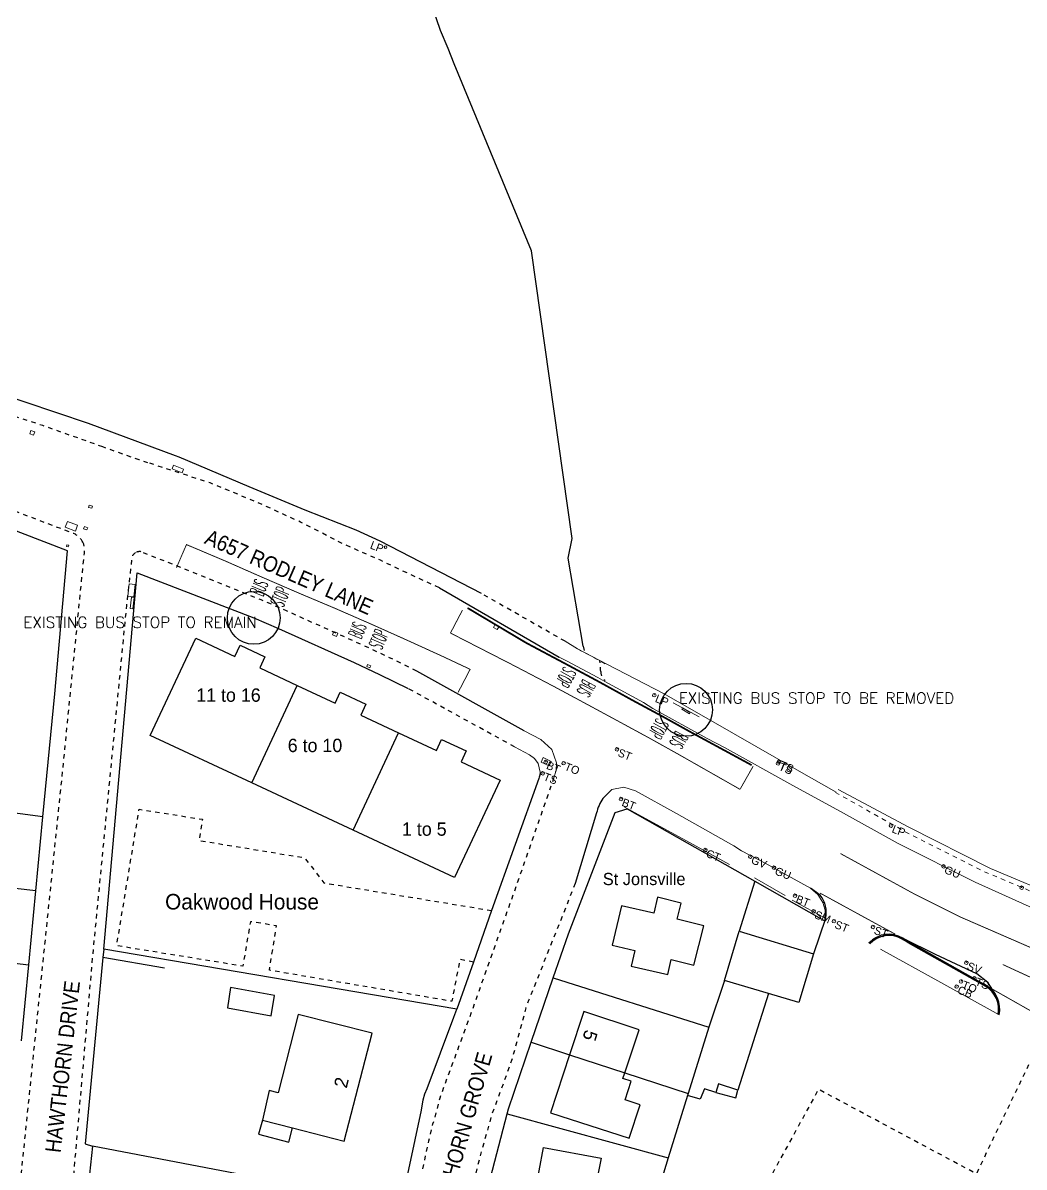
# Model space of a CAD drawing. Extents: x 421500 to 422711, y 436000 to 437000.
# Drawn here: x 421796.4 to 421909, y 436530.7 to 436659.3 of the extents above; entities that cross this region are included whole.
import ezdxf
from ezdxf.enums import TextEntityAlignment as Align

# ---------------------------------------------------------------- set-up
doc = ezdxf.new("R2010")
doc.units = 0
for name, pattern in [('1004', [6, 4, -2]), ('1009', [0.9, 0.6, -0.3]), ('716709-ExBase$0$1025', [2, 1, -1]), ('716709-ExBase$0$10251', [2, 1, 0, 1]), ('716709-ExBase$0$BLIP', [1, 0.5, -0.5]), ('716709-ExBase$0$OS-DASHEDLINE', [1, 0.5, -0.5])]:
    doc.linetypes.add(name, pattern=pattern)
doc.layers.get('0').update_dxf_attribs({"color": 210})
for name, color, linetype in [('00-BUS-NOTES', 2, 'Continuous'), ('716709-ExBase$0$LCC-LINES-EX-REMAIN', 252, 'Continuous'), ('716709-ExBase$0$OS-Join', 8, 'Continuous'), ('716709-ExBase$0$OS-JoinV', 8, '716709-ExBase$0$BLIP'), ('716709-ExBase$0$OS-LINE_0001_BLG_OUTLINE', 7, 'Continuous'), ('716709-ExBase$0$OS-LINE_0021_ROAD_OR_TRACK', 8, '716709-ExBase$0$OS-DASHEDLINE'), ('716709-ExBase$0$OS-LINE_0030_BLG_DIVISION', 8, 'Continuous'), ('716709-ExBase$0$OS-LINE_0030_OBSTRUCTING_FEAT', 8, 'Continuous'), ('716709-ExBase$0$OS-LINE_0032_PATH_OR_EDGE', 8, '716709-ExBase$0$OS-DASHEDLINE'), ('716709-ExBase$0$OS-TEXT_BUILDING_OR_STRUCTURE', 4, 'Continuous'), ('716709-ExBase$0$OS-TEXT_ROAD_NAME', 7, 'Continuous'), ('716709-ExBase$0$XC-LCCCarriageway', 251, 'Continuous'), ('Lines', 1, 'Continuous'), ('Pr-Kerb', 2, 'Continuous'), ('Pr-KerbEdge', 8, 'Continuous')]:
    doc.layers.add(name, color=color, linetype=linetype)
for name, color, linetype, lineweight in [('716709-ExBase$0$LCCBuildings (All)', 7, 'Continuous', 0), ('716709-ExBase$0$LCCFences (Open)', 4, '716709-ExBase$0$EFENCE', 0), ('716709-ExBase$0$LCCPoint Features', 8, 'Continuous', 0), ('716709-ExBase$0$LCCVerges Footpaths and Tracks', 8, '716709-ExBase$0$BLIP', 0), ('716709-ExBase$0$LCCWalls', 4, 'Continuous', 0), ('716709-ExBase$1$LCCCarriageway Channels', 8, 'Continuous', 0)]:
    doc.layers.add(name, color=color, linetype=linetype, lineweight=lineweight)
doc.styles.add('716709-ExBase$0$Romans', font='romans.shx', dxfattribs={"width": 0.9})
doc.styles.add('716709-ExBase$0$Standard', font='romans.shx')
doc.styles.add('716709-ExBase$0$Style-WORKING', font='WORKING.shx')
doc.styles.get("Standard").update_dxf_attribs({"font": 'romans.shx'})
doc.linetypes.add('716709-ExBase$0$EFENCE', pattern='A,2,-0.4,[1,fenceline,S=1,R=0,X=0,Y=0],-0.4,2', length=4.8)

# ---------------------------------------------------------------- blocks, each defined once
blk = doc.blocks.new('716709-ExBase$0$MSL1')
at = {"color": 0, "linetype": 'ByBlock', "lineweight": -2, "flags": 128}
blk.add_lwpolyline([(0, 0), (0, 1), (0.5, 1), (1, 0.5), (1, -0.5), (0.5, -1), (-0.5, -1), (-1, -0.5), (-1, 0.5), (-0.5, 1), (0, 1)], dxfattribs=at)

msp = doc.modelspace()

# ---------------------------------------------------------------- linework, layer by layer
at = {"layer": '00-BUS-NOTES', "color": 11}
for centre in [(421822.4, 436592.43), (421871.01, 436582.08)]:
    msp.add_circle(centre, 2.97, dxfattribs=at)
at = {"layer": '716709-ExBase$0$LCC-LINES-EX-REMAIN', "linetype": '716709-ExBase$0$1025', "const_width": 0.1, "flags": 128}
for points in [[(421845.38, 436584.04), (421846.73, 436586.64), (421843.69, 436588.07), (421839.5, 436589.98), (421835.61, 436591.72), (421831.49, 436593.52), (421827.43, 436595.23), (421823.2, 436597.06), (421819.25, 436598.8), (421814.83, 436600.67), (421813.71, 436598.07)], [(421845.87, 436593.3), (421844.52, 436590.72)], [(421844.52, 436590.72), (421848.4, 436588.73), (421851.56, 436587.11), (421856.17, 436584.7), (421859.57, 436582.87), (421863.36, 436580.82), (421866.84, 436578.93), (421870.21, 436577.05), (421877.08, 436573.14)], [(421877.08, 436573.14), (421878.56, 436575.75)]]:
    msp.add_lwpolyline(points, dxfattribs=at)
at = {"layer": '716709-ExBase$0$LCC-LINES-EX-REMAIN', "linetype": '716709-ExBase$0$10251', "const_width": 0.2, "flags": 128}
msp.add_lwpolyline([(421846.44, 436593.54), (421846.44, 436593.54), (421853.06, 436589.6), (421857.7, 436587.13), (421861.31, 436585.19), (421865.06, 436583.12), (421868.22, 436581.42), (421871.68, 436579.5), (421878.39, 436575.86)], dxfattribs=at)
at = {"layer": '716709-ExBase$0$LCCBuildings (All)', "flags": 128}
msp.add_lwpolyline([(421872.47, 436581.3), (421869.56, 436582.87)], dxfattribs=at)
msp.add_lwpolyline([(421872.47, 436581.3), (421869.56, 436582.87)], dxfattribs=at)
at = {"layer": '716709-ExBase$0$LCCFences (Open)', "flags": 128}
msp.add_lwpolyline([(421888.12, 436573.11), (421896.06, 436568.89), (421905.24, 436564.25), (421913.45, 436560.79), (421917.44, 436559.68), (421921.5, 436558.88), (421925.73, 436558.39), (421929.98, 436558.26), (421933.6, 436558.37), (421937.18, 436558.87), (421941.06, 436560.15), (421944.75, 436561.92), (421947.54, 436563.49), (421950.21, 436565.27), (421951.73, 436566.36), (421953.76, 436567.8), (421957.15, 436569.58), (421960.69, 436571.04), (421965.06, 436572.4), (421969.58, 436573.19), (421973.81, 436573.21), (421978.02, 436572.76), (421984.01, 436571.56), (421988.64, 436569.71), (421992.82, 436568.1), (421997.08, 436567.24), (422001.4, 436566.74), (422006.41, 436566.6), (422009.63, 436566.83), (422012.8, 436567.42), (422016.02, 436568.56), (422019.04, 436570.15), (422023.96, 436573.83)], dxfattribs=at)
msp.add_lwpolyline([(421888.12, 436573.11), (421896.06, 436568.89), (421905.24, 436564.25), (421913.45, 436560.79), (421917.44, 436559.68), (421921.5, 436558.88), (421925.73, 436558.39), (421929.98, 436558.26), (421933.6, 436558.37), (421937.18, 436558.87), (421941.06, 436560.15), (421944.75, 436561.92), (421947.54, 436563.49), (421950.21, 436565.27), (421951.73, 436566.36), (421953.76, 436567.8), (421957.15, 436569.58), (421960.69, 436571.04), (421965.06, 436572.4), (421969.58, 436573.19), (421973.81, 436573.21), (421978.02, 436572.76), (421984.01, 436571.56), (421988.64, 436569.71), (421992.82, 436568.1), (421997.08, 436567.24), (422001.4, 436566.74), (422006.41, 436566.6), (422009.63, 436566.83), (422012.8, 436567.42), (422016.02, 436568.56), (422019.04, 436570.15), (422023.96, 436573.83)], dxfattribs=at)
at = {"layer": '716709-ExBase$0$LCCPoint Features', "flags": 128}
msp.add_lwpolyline([(421837.08, 436600.38, 1), (421837.38, 436600.38, 1)], format="xyb", close=True, dxfattribs=at)
at = {"layer": '716709-ExBase$0$LCCPoint Features'}
for points in [[(421797.35, 436613.5, 0), (421797.22, 436613.13, 0), (421797.65, 436612.98, 0), (421797.77, 436613.35, 0), (421797.35, 436613.5, 0)], [(421814.34, 436608.75, 0), (421814.5, 436609.17, 0), (421813.37, 436609.6, 0), (421813.21, 436609.18, 0), (421814.34, 436608.75, 0)], [(421804.21, 436604.75, 0), (421804.27, 436605, 0), (421803.88, 436605.1, 0), (421803.82, 436604.84, 0), (421804.21, 436604.75, 0)], [(421802.35, 436602.19, 0), (421802.59, 436602.85, 0), (421801.45, 436603.27, 0), (421801.21, 436602.61, 0), (421802.35, 436602.19, 0)], [(421803.64, 436602.31, 0), (421803.73, 436602.55, 0), (421803.35, 436602.7, 0), (421803.26, 436602.45, 0), (421803.64, 436602.31, 0)], [(421801.35, 436600.45, 0), (421801.54, 436600.4, 0), (421801.59, 436600.61, 0), (421801.39, 436600.65, 0), (421801.35, 436600.45, 0)], [(421809.07, 436596.19, 0), (421808.38, 436596.26, 0), (421808.23, 436594.87, 0), (421808.93, 436594.8, 0), (421809.07, 436596.19, 0)], [(421808.51, 436593.49, 0), (421808.81, 436593.45, 0), (421808.94, 436594.7, 0), (421808.64, 436594.74, 0), (421808.51, 436593.49, 0)], [(421831.7, 436590.32, 0), (421831.86, 436590.69, 0), (421831.42, 436590.88, 0), (421831.26, 436590.51, 0), (421831.7, 436590.32, 0)], [(421849.56, 436591.7, 0), (421849.35, 436591.34, 0), (421849.78, 436591.1, 0), (421849.99, 436591.46, 0), (421849.56, 436591.7, 0)], [(421835.47, 436586.8, 0), (421835.58, 436587.04, 0), (421835.2, 436587.2, 0), (421835.1, 436586.96, 0), (421835.47, 436586.8, 0)], [(421871.39, 436581.65, 0), (421871.47, 436581.78, 0), (421870.61, 436582.29, 0), (421870.54, 436582.16, 0), (421871.39, 436581.65, 0)], [(421854.96, 436576.71, 0), (421854.71, 436576.21, 0), (421855.61, 436575.77, 0), (421855.85, 436576.26, 0), (421854.96, 436576.71, 0)]]:
    msp.add_polyline3d(points, dxfattribs=at)
at = {"layer": '716709-ExBase$0$LCCVerges Footpaths and Tracks', "flags": 128}
for points in [[(421887.81, 436572.8), (421895.66, 436568.37), (421904.53, 436563.89), (421913.21, 436560.24), (421917.11, 436558.99), (421921.12, 436558.12), (421925.21, 436557.64), (421929.34, 436557.53), (421933.25, 436557.66), (421937.12, 436558.22), (421941.09, 436559.55), (421944.86, 436561.37), (421947.68, 436562.99), (421950.36, 436564.82), (421951.91, 436565.92), (421954.3, 436567.36), (421957.67, 436569.22), (421961.24, 436570.68), (421965.29, 436571.75), (421969.45, 436572.34), (421973.66, 436572.53), (421977.86, 436572.21), (421980.76, 436571.62), (421983.59, 436570.76), (421988.32, 436569.21), (421992.63, 436567.9), (421996.87, 436566.93), (422001.19, 436566.34), (422006.36, 436566.16), (422010.65, 436566.1), (422015, 436566.66), (422019.25, 436567.75), (422023.95, 436569.58), (422028.49, 436571.78), (422037.47, 436576.63), (422045.33, 436581.58), (422049.78, 436584.72), (422056.81, 436589.31), (422060.7, 436592.13), (422061.81, 436591.21), (422062.3, 436589.87)], [(421887.81, 436572.8), (421895.66, 436568.37), (421904.53, 436563.89), (421913.21, 436560.24), (421917.11, 436558.99), (421921.12, 436558.12), (421925.21, 436557.64), (421929.34, 436557.53), (421933.25, 436557.66), (421937.12, 436558.22), (421941.09, 436559.55), (421944.86, 436561.37), (421947.68, 436562.99), (421950.36, 436564.82), (421951.91, 436565.92), (421954.3, 436567.36), (421957.67, 436569.22), (421961.24, 436570.68), (421965.29, 436571.75), (421969.45, 436572.34), (421973.66, 436572.53), (421977.86, 436572.21), (421980.76, 436571.62), (421983.59, 436570.76), (421988.32, 436569.21), (421992.63, 436567.9), (421996.87, 436566.93), (422001.19, 436566.34), (422006.36, 436566.16), (422010.65, 436566.1), (422015, 436566.66), (422019.25, 436567.75), (422023.95, 436569.58), (422028.49, 436571.78), (422037.47, 436576.63), (422045.33, 436581.58), (422049.78, 436584.72), (422056.81, 436589.31), (422060.7, 436592.13), (422061.81, 436591.21), (422062.3, 436589.87)], [(421861.91, 436587.27), (421859.03, 436588.83)], [(421861.91, 436587.27), (421859.03, 436588.83)], [(421896.95, 436555.39), (421904.86, 436550.93), (421904.97, 436551.16)], [(421896.95, 436555.39), (421904.86, 436550.93), (421904.97, 436551.16)]]:
    msp.add_lwpolyline(points, dxfattribs=at)
at = {"layer": '716709-ExBase$0$LCCWalls', "flags": 128}
for points in [[(421857.41, 436589.79), (421858.79, 436588.95), (421862.12, 436587.21), (421868.54, 436583.89), (421876.35, 436579.41), (421883.73, 436575.2), (421887.88, 436572.83)], [(421857.41, 436589.79), (421858.79, 436588.95), (421862.12, 436587.21), (421868.54, 436583.89), (421876.35, 436579.41), (421883.73, 436575.2), (421887.88, 436572.83)], [(421851.73, 436577.92), (421853.4, 436577.03), (421853.98, 436576.61), (421854.4, 436576.03), (421854.6, 436575.07)], [(421851.73, 436577.92), (421853.4, 436577.03), (421853.98, 436576.61), (421854.4, 436576.03), (421854.6, 436575.07)], [(421864.04, 436571.16), (421871.4, 436567.17), (421875.88, 436564.69)], [(421864.04, 436571.16), (421871.4, 436567.17), (421875.88, 436564.69)], [(421878.69, 436563.18), (421882.16, 436561.19)], [(421878.69, 436563.18), (421882.16, 436561.19)], [(421882.95, 436560.69), (421886.79, 436558.58)], [(421882.95, 436560.69), (421886.79, 436558.58)], [(421892.86, 436555.17), (421899.66, 436551.4), (421906.21, 436547.77)], [(421892.86, 436555.17), (421899.66, 436551.4), (421906.21, 436547.77)]]:
    msp.add_lwpolyline(points, dxfattribs=at)
at = {"layer": '716709-ExBase$0$OS-Join'}
msp.add_line((421843.27, 436595.82), (421856.73, 436588), dxfattribs=at)
at = {"layer": '716709-ExBase$0$OS-Join', "flags": 128}
for points in [[(421852.81, 436579.72), (421840.73, 436586.43)], [(421886.7, 436558.62), (421885.35, 436554.65)]]:
    msp.add_lwpolyline(points, dxfattribs=at)
msp.add_lwpolyline([(421861.65, 436572.12, 0.080063), (421860.94, 436570.48), (421858.55, 436562.55)], format="xyb", dxfattribs=at)
at = {"layer": '716709-ExBase$0$OS-JoinV', "flags": 128}
for points in [[(421857.41, 436589.79), (421848.02, 436595.15)], [(421859.44, 436589.24), (421859.58, 436588.53)], [(421851.73, 436577.92), (421839.76, 436584.48)]]:
    msp.add_lwpolyline(points, dxfattribs=at)
msp.add_lwpolyline([(421861.42, 436586.38, 0.232476), (421861.93, 436585.37, 0.905025)], format="xyb", dxfattribs=at)
at = {"layer": '716709-ExBase$0$OS-LINE_0001_BLG_OUTLINE'}
for p, q in [((421833.57, 436568.55), (421822.17, 436573.87)), ((421875.35, 436551.65), (421876.97, 436557.17)), ((421876.97, 436557.17), (421885.35, 436554.65)), ((421823.39, 436535.94), (421826.74, 436535.07))]:
    msp.add_line(p, q, dxfattribs=at)
at = {"layer": '716709-ExBase$0$OS-LINE_0001_BLG_OUTLINE', "flags": 128}
for points in [[(421822.17, 436573.87), (421810.76, 436579.2), (421815.88, 436590.16), (421820.28, 436588.1), (421820.86, 436589.34), (421823.65, 436588.04), (421823.07, 436586.8), (421827.28, 436584.83)], [(421827.28, 436584.83), (421831.55, 436582.84), (421832.12, 436584.08), (421835.01, 436582.73), (421834.43, 436581.5), (421838.69, 436579.51)], [(421838.69, 436579.51), (421842.95, 436577.52), (421843.53, 436578.75), (421846.28, 436577.47), (421845.71, 436576.23), (421850.1, 436574.18), (421844.98, 436563.22), (421833.57, 436568.55)], [(421862.7, 436555.6), (421865.25, 436555), (421864.85, 436553.25), (421868.95, 436552.3), (421869.35, 436554), (421871.9, 436553.35), (421873, 436557.8), (421870, 436558.55), (421870.45, 436560.35), (421867.8, 436561), (421867.4, 436559.2), (421863.75, 436560.05), (421862.7, 436555.6)], [(421885.35, 436554.65), (421883.7, 436549.15), (421880.27, 436550.18)], [(421826.74, 436535.07), (421832.55, 436533.55), (421835.7, 436545.7), (421827.4, 436547.8), (421825.15, 436539), (421824.15, 436539.25), (421823.39, 436535.94)], [(421864.12, 436541.25), (421865.75, 436546.1), (421859.5, 436548.15), (421857.9, 436543.28)], [(421857.9, 436543.28), (421855.75, 436536.75), (421864.6, 436533.9), (421865.85, 436537.65), (421864.15, 436538.2), (421864.85, 436540.3), (421863.9, 436540.6), (421864.12, 436541.25)], [(421853.99, 436527.6), (421855, 436532.85), (421861.45, 436531.65), (421860.41, 436526.4)]]:
    msp.add_lwpolyline(points, dxfattribs=at)
at = {"layer": '716709-ExBase$0$OS-LINE_0021_ROAD_OR_TRACK', "flags": 128}
for points in [[(421805.43, 436611.65), (421798.7, 436614.05), (421783.5, 436618.85), (421764.8, 436625.05), (421746.05, 436630.65), (421736.65, 436632.8), (421728.5, 436634.9), (421724.55, 436635.85), (421714.07, 436637.9)], [(421803.18, 436600.94), (421803.11, 436601.07), (421803.07, 436601.14), (421803.02, 436601.21), (421802.97, 436601.28), (421802.92, 436601.34), (421802.86, 436601.41), (421802.81, 436601.47), (421802.75, 436601.53), (421802.68, 436601.58), (421802.62, 436601.64), (421802.55, 436601.69), (421802.48, 436601.74), (421802.41, 436601.78), (421802.34, 436601.83), (421802.26, 436601.87), (421802.18, 436601.9), (421802.11, 436601.93), (421802.03, 436601.96), (421801.91, 436602), (421783, 436609.2), (421774.5, 436612.2), (421764.95, 436615.25), (421752.9, 436618.6), (421743.4, 436621.45), (421738.1, 436622.9), (421726.5, 436625.65), (421714.85, 436628.05), (421714.3, 436628.15), (421705.45, 436629.6), (421700.65, 436630.4), (421699.4, 436630.2), (421698.9, 436629.89)], [(421810.5, 436609.88), (421809.5, 436610.2), (421805.43, 436611.65)], [(421843.27, 436595.82), (421840.65, 436597), (421836.65, 436598.9), (421832.55, 436600.7), (421827.65, 436603.2), (421822.85, 436605.4), (421817.95, 436607.4), (421817.5, 436607.6), (421810.5, 436609.88)], [(421793.15, 436500), (421796, 436527.3), (421800.95, 436575.55), (421803.35, 436599.7), (421803.36, 436599.78), (421803.37, 436599.87), (421803.38, 436599.95), (421803.38, 436600.04), (421803.38, 436600.12), (421803.38, 436600.21), (421803.37, 436600.29), (421803.36, 436600.37), (421803.34, 436600.46), (421803.32, 436600.54), (421803.3, 436600.62), (421803.28, 436600.7), (421803.25, 436600.78), (421803.22, 436600.86), (421803.18, 436600.94)], [(421809.71, 436599.87), (421809.67, 436599.88), (421809.63, 436599.88), (421809.59, 436599.88), (421809.56, 436599.88), (421809.52, 436599.88), (421809.48, 436599.88), (421809.44, 436599.87), (421809.4, 436599.87), (421809.36, 436599.86), (421809.32, 436599.85), (421809.29, 436599.84), (421809.25, 436599.83), (421809.21, 436599.81), (421809.18, 436599.8), (421809.14, 436599.78), (421809.11, 436599.76)], [(421840.73, 436586.43), (421837.49, 436588.04), (421834.6, 436589.38), (421826.07, 436593.22), (421823.24, 436594.44), (421818.75, 436596.26), (421809.71, 436599.87)], [(421809.11, 436599.76), (421809.08, 436599.74), (421809.04, 436599.72), (421809.01, 436599.69), (421808.98, 436599.67), (421808.95, 436599.64), (421808.93, 436599.62), (421808.9, 436599.59), (421808.87, 436599.56), (421808.85, 436599.53), (421808.83, 436599.5), (421808.81, 436599.47), (421808.78, 436599.43), (421808.77, 436599.4), (421808.75, 436599.36), (421808.73, 436599.33), (421808.72, 436599.29), (421808.71, 436599.26), (421808.69, 436599.22), (421808.68, 436599.16), (421808.24, 436595.23), (421808.08, 436593.8), (421804.27, 436554.44), (421799.88, 436503.88), (421799.45, 436500)], [(421861.42, 436586.38), (421861.4, 436586.6), (421861.35, 436587.3), (421861.31, 436587.59)], [(421836, 436500), (421836.15, 436503.95), (421836.15, 436504.9), (421836.2, 436506.1), (421836.4, 436507.7), (421842.1, 436533.6), (421842.55, 436535.5), (421843, 436537), (421843.35, 436538.45), (421846.85, 436547.95), (421852.4, 436563.6), (421855.96, 436573.85), (421856.15, 436574.43)], [(421858.55, 436562.55), (421854.45, 436552.25), (421853.3, 436549.4), (421853, 436548.55), (421852, 436544.8), (421851.4, 436542.65), (421849.15, 436536.5), (421847.85, 436531.9), (421843.05, 436512.35), (421842.65, 436510.95), (421842.35, 436509.35), (421842.15, 436507.85), (421842.2, 436500)]]:
    msp.add_lwpolyline(points, dxfattribs=at)
at = {"layer": '716709-ExBase$0$OS-LINE_0030_BLG_DIVISION'}
for p, q in [((421822.17, 436573.87), (421827.28, 436584.83)), ((421833.57, 436568.55), (421838.69, 436579.51)), ((421880.27, 436550.18), (421875.35, 436551.65)), ((421857.9, 436543.28), (421864.12, 436541.25))]:
    msp.add_line(p, q, dxfattribs=at)
at = {"layer": '716709-ExBase$0$OS-LINE_0030_OBSTRUCTING_FEAT'}
for p, q in [((421805.53, 436555.17), (421809.29, 436597.51)), ((421798.69, 436570.04), (421787.45, 436571.5)), ((421878.75, 436562.81), (421876.97, 436557.17)), ((421878.75, 436562.81), (421886.46, 436558.44)), ((421797.89, 436561.74), (421791.89, 436562.38)), ((421797.09, 436553.4), (421797.89, 436561.74)), ((421849.15, 436559.51), (421847.11, 436553.7)), ((421886.46, 436558.44), (421886.61, 436558.36)), ((421780.63, 436555.3), (421797.09, 436553.4)), ((421805.53, 436555.17), (421805.44, 436554.24)), ((421845.25, 436548.41), (421805.53, 436555.17)), ((421812.38, 436553.04), (421805.44, 436554.24)), ((421847.11, 436553.7), (421845.25, 436548.41)), ((421796.28, 436544.84), (421797.09, 436553.4)), ((421853.59, 436544.69), (421856.05, 436551.95)), ((421856.05, 436551.95), (421873.57, 436546.39)), ((421875.35, 436551.65), (421873.57, 436546.39)), ((421880.27, 436550.18), (421876.85, 436539.3)), ((421873.57, 436546.39), (421871.25, 436538.92)), ((421853.59, 436544.69), (421857.9, 436543.28)), ((421864.12, 436541.25), (421871.25, 436538.92)), ((421871.18, 436538.69), (421869.01, 436531.7)), ((421871.25, 436538.92), (421871.18, 436538.69)), ((421848.81, 436528.57), (421850.9, 436536.64)), ((421850.9, 436536.64), (421869.01, 436531.7)), ((421804.25, 436533), (421803.34, 436524)), ((421822.1, 436529.6), (421804.25, 436533)), ((421869.01, 436531.7), (421866.7, 436524.27))]:
    msp.add_line(p, q, dxfattribs=at)
at = {"layer": '716709-ExBase$0$OS-LINE_0030_OBSTRUCTING_FEAT', "flags": 128}
for points in [[(421859.44, 436589.24), (421857.75, 436599.15), (421858.2, 436601.35), (421853.65, 436633.7), (421844.95, 436654.75), (421844.25, 436656.45), (421843.4, 436658.5), (421842.5, 436661.1)], [(421848.02, 436595.15), (421836.6, 436601.05), (421833.9, 436602.3), (421828.2, 436604.55), (421821.9, 436607.15), (421814, 436610.5), (421813.6, 436610.65), (421803.8, 436614.3), (421782.4, 436621.5), (421770.2, 436625.4), (421757.3, 436629.25), (421745.7, 436632.3), (421730.8, 436636), (421714.49, 436639.54)], [(421798.69, 436570.04), (421800.05, 436583.9), (421801.45, 436599.95), (421791.4, 436603.84)], [(421809.29, 436597.51), (421822.4, 436592.43), (421825.19, 436591.22), (421833.69, 436587.4), (421836.55, 436586.07), (421839.76, 436584.48)], [(421854.61, 436575.02), (421854.59, 436574.92), (421854.58, 436574.82), (421854.56, 436574.72), (421854.53, 436574.61), (421854.5, 436574.52), (421854.44, 436574.35), (421849.15, 436559.51)], [(421856.05, 436551.95), (421857.8, 436556.9), (421863.05, 436570.55), (421864.4, 436570.95), (421878.75, 436562.81)], [(421797.89, 436561.74), (421798.15, 436564.5), (421798.69, 436570.04)], [(421805.44, 436554.24), (421803.45, 436533.25), (421804.25, 436533)], [(421824.35, 436547.65), (421824.75, 436549.95), (421819.8, 436550.85), (421819.45, 436548.55), (421824.35, 436547.65)], [(421839.01, 436526.51), (421841.25, 436537.05), (421841.45, 436538.2), (421841.65, 436538.9), (421841.9, 436539.5), (421844.91, 436547.51), (421845.25, 436548.41)], [(421850.9, 436536.64), (421851.05, 436537.2), (421853.59, 436544.69)], [(421874.35, 436539.05), (421873.1, 436539.45), (421872.6, 436538.3), (421871.18, 436538.69)], [(421876.85, 436539.3), (421874.65, 436540), (421874.35, 436539.05)], [(421874.35, 436539.05), (421876.6, 436538.45), (421876.85, 436539.3)], [(421823.39, 436535.94), (421822.95, 436534.35), (421826.35, 436533.45), (421826.74, 436535.07)]]:
    msp.add_lwpolyline(points, dxfattribs=at)
at = {"layer": '716709-ExBase$0$OS-LINE_0032_PATH_OR_EDGE', "flags": 128}
for points in [[(421847.11, 436553.7), (421845.59, 436554.02), (421844.66, 436549.3), (421838.79, 436550.3), (421824.17, 436552.79), (421824.94, 436557.8), (421822.02, 436558.25), (421821.17, 436553.25), (421806.99, 436555.55), (421809.51, 436570.9), (421816.63, 436569.77), (421816.25, 436567.39), (421828.12, 436565.45), (421830.27, 436562.62), (421849.15, 436559.51)], [(421910.83, 436544.86), (421903.65, 436529.9), (421885.9, 436539.4), (421878.04, 436525.04)]]:
    msp.add_lwpolyline(points, dxfattribs=at)
at = {"layer": '716709-ExBase$0$XC-LCCCarriageway', "flags": 128}
msp.add_lwpolyline([(421906.2, 436547.83), (421906.13, 436549), (421905.79, 436550.12), (421904.94, 436551.42), (421903.72, 436552.38), (421899.05, 436554.56), (421895.41, 436556.37), (421894.22, 436556.81), (421892.96, 436556.72), (421892.21, 436556.38), (421891.58, 436555.85)], dxfattribs=at)
msp.add_lwpolyline([(421906.2, 436547.83), (421906.13, 436549), (421905.79, 436550.12), (421904.94, 436551.42), (421903.72, 436552.38), (421899.05, 436554.56), (421895.41, 436556.37), (421894.22, 436556.81), (421892.96, 436556.72), (421892.21, 436556.38), (421891.58, 436555.85)], dxfattribs=at)
at = {"layer": '716709-ExBase$1$LCCCarriageway Channels', "flags": 128}
for points in [[(421856.73, 436588), (421857.58, 436587.61), (421861.09, 436585.73), (421861.87, 436585.28), (421866.23, 436582.89), (421867.27, 436582.23), (421873.38, 436578.86), (421875.35, 436577.85), (421883.01, 436573.57), (421888.73, 436570.45), (421894.88, 436567.04), (421903.53, 436562.69), (421912.26, 436558.75)], [(421856.73, 436588), (421857.58, 436587.61), (421861.09, 436585.73), (421861.87, 436585.28), (421866.23, 436582.89), (421867.27, 436582.23), (421873.38, 436578.86), (421875.35, 436577.85), (421883.01, 436573.57), (421888.73, 436570.45), (421894.88, 436567.04), (421903.53, 436562.69), (421912.26, 436558.75)], [(421856.73, 436588), (421857.58, 436587.61), (421861.09, 436585.73), (421861.87, 436585.28), (421866.23, 436582.89), (421867.27, 436582.23), (421873.38, 436578.86), (421875.35, 436577.85), (421883.01, 436573.57), (421888.73, 436570.45), (421894.88, 436567.04), (421903.53, 436562.69), (421912.26, 436558.75)], [(421856.14, 436574.43), (421856.4, 436575.26), (421856.45, 436576.11), (421855.91, 436577.64), (421854.7, 436578.75), (421852.81, 436579.72)], [(421856.14, 436574.43), (421856.4, 436575.26), (421856.45, 436576.11), (421855.91, 436577.64), (421854.7, 436578.75), (421852.81, 436579.72)], [(421886.7, 436558.62), (421886.67, 436559.54), (421886.41, 436560.42), (421885.83, 436561.33), (421885, 436562.03), (421879.9, 436564.83), (421879.05, 436565.28), (421877.25, 436566.23), (421876.4, 436566.77), (421869.93, 436570.44), (421865.32, 436572.98), (421864.02, 436573.4), (421862.68, 436573.11), (421861.65, 436572.12)], [(421886.7, 436558.62), (421886.67, 436559.54), (421886.41, 436560.42), (421885.83, 436561.33), (421885, 436562.03), (421879.9, 436564.83), (421879.05, 436565.28), (421877.25, 436566.23), (421876.4, 436566.77), (421869.93, 436570.44), (421865.32, 436572.98), (421864.02, 436573.4), (421862.68, 436573.11), (421861.65, 436572.12)]]:
    msp.add_lwpolyline(points, dxfattribs=at)
at = {"layer": 'Lines', "linetype": '1004', "flags": 128}
msp.add_lwpolyline([(421888.37, 436565.92, 0.1, 0.1, 0), (421896.57, 436561.43, 0.1, 0.1, 0), (421901.7, 436558.85, 0.1, 0.1, 0), (421916.65, 436552.35, 0.1, 0.1, 0), (421928.14, 436547.43, 0.1, 0.1, -0.026268), (421930.03, 436546.51, 0, 0, 0)], format="xyseb", dxfattribs=at)
at = {"layer": 'Lines', "linetype": '1009', "const_width": 0.1, "flags": 128}
for points in [[(421886.08, 436561.47), (421894.51, 436556.86)], [(421905.47, 436550.66), (421913.04, 436546.37)]]:
    msp.add_lwpolyline(points, dxfattribs=at)
at = {"layer": 'Lines', "linetype": '1004', "const_width": 0.1, "flags": 128}
msp.add_lwpolyline([(421906.62, 436553.44), (421928.41, 436543.4), (421930.61, 436542.15)], dxfattribs=at)
at = {"layer": 'Pr-Kerb'}
msp.add_line((421886.09, 436561.22), (421885, 436562.03), dxfattribs=at)
at = {"layer": 'Pr-Kerb', "flags": 128}
msp.add_lwpolyline([(421906.21, 436547.77, 0.332567), (421904.77, 436551.06), (421896.06, 436556, 0.001979), (421895.37, 436556.39, 0.360814), (421891.58, 436555.85)], format="xyb", dxfattribs=at)
at = {"layer": 'Pr-Kerb'}
msp.add_arc((421883.76, 436559.31), 3.02, 346.8464, 39.3523, dxfattribs=at)
at = {"layer": 'Pr-KerbEdge'}
for p, q in [((421886.09, 436561.22), (421886, 436561.14)), ((421886.56, 436560.44), (421886.44, 436560.39)), ((421886.77, 436559.54), (421886.64, 436559.54)), ((421892.29, 436556.42), (421892.35, 436556.31)), ((421893.14, 436556.76), (421893.17, 436556.63)), ((421894.06, 436556.82), (421894.05, 436556.69)), ((421905.61, 436550.36), (421905.51, 436550.28)), ((421906.07, 436549.57), (421905.96, 436549.52)), ((421906.28, 436548.68), (421906.16, 436548.67))]:
    msp.add_line(p, q, dxfattribs=at)
at = {"layer": 'Pr-KerbEdge', "flags": 128}
msp.add_lwpolyline([(421906.09, 436547.8, 0.332567), (421904.71, 436550.95), (421896, 436555.89, 0.001985), (421895.31, 436556.28, 0.361077), (421891.67, 436555.76, 0.361077)], format="xyb", dxfattribs=at)

# ---------------------------------------------------------------- block references
at = {"layer": '716709-ExBase$0$LCCPoint Features', "xscale": 0.18, "yscale": 0.18, "zscale": 0.18, "rotation": 338.5807557840462}
for p in [(421867.44, 436583.73), (421867.44, 436583.73), (421863.24, 436577.64), (421863.24, 436577.64), (421855.22, 436576.21), (421855.22, 436576.21), (421857.26, 436576.08), (421857.26, 436576.08), (421881.34, 436576.06), (421881.34, 436576.06), (421881.46, 436576.25), (421881.46, 436576.25), (421854.89, 436574.94), (421854.89, 436574.94), (421863.69, 436572.05), (421863.69, 436572.05), (421894.06, 436569.06), (421894.06, 436569.06), (421873.17, 436566.31), (421873.17, 436566.31), (421878.24, 436565.58), (421878.24, 436565.58), (421880.9, 436564.33), (421880.9, 436564.33), (421899.96, 436564.48), (421899.96, 436564.48), (421883.26, 436561.18), (421883.26, 436561.18), (421908.74, 436562.07), (421908.74, 436562.07), (421885.36, 436559.42), (421885.36, 436559.42), (421887.64, 436558.31), (421887.64, 436558.31), (421892.04, 436557.66), (421892.04, 436557.66), (421902.52, 436553.64), (421902.52, 436553.64), (421901.45, 436550.96), (421901.45, 436550.96), (421901.94, 436551.53), (421901.94, 436551.53), (421903.44, 436551.88), (421903.44, 436551.88)]:
    msp.add_blockref('716709-ExBase$0$MSL1', p, dxfattribs=at)

# ---------------------------------------------------------------- texts
at = {"layer": '00-BUS-NOTES'}
for s, p in [('EXISTING BUS STOP TO REMAIN', (421796.5, 436591.3)), ('EXISTING BUS STOP TO BE REMOVED', (421870.2, 436582.78))]:
    msp.add_text(s, height=1.25, dxfattribs=at).set_placement(p)
at = {"layer": '716709-ExBase$0$LCC-LINES-EX-REMAIN', "linetype": '716709-ExBase$0$1025', "style": '716709-ExBase$0$Standard', "width": 0.38}
for s, p in [('BUS', (421823.74, 436595.51)), ('STOP', (421826.12, 436594.5)), ('BUS', (421834.79, 436590.72)), ('STOP', (421837.18, 436589.72))]:
    msp.add_text(s, height=1.6, rotation=67.1298, dxfattribs=at).set_placement(p, align=Align.CENTER)
at = {"layer": '716709-ExBase$0$LCC-LINES-EX-REMAIN', "linetype": 'Continuous', "style": '716709-ExBase$0$Standard', "width": 0.38}
for s, p in [('STOP', (421856.8, 436586.12)), ('BUS', (421859.07, 436584.87)), ('STOP', (421867.22, 436580.32)), ('BUS', (421869.49, 436579.07))]:
    msp.add_text(s, height=1.6, rotation=241.3006, dxfattribs=at).set_placement(p, align=Align.CENTER)
at = {"layer": '716709-ExBase$0$LCCPoint Features', "style": '716709-ExBase$0$Style-WORKING'}
for s, p in [('LP', (421835.73, 436601.1)), ('LP', (421867.78, 436583.84)), ('LP', (421867.78, 436583.84)), ('ST', (421863.58, 436577.75)), ('ST', (421863.58, 436577.75)), ('BT', (421855.55, 436576.32)), ('BT', (421855.55, 436576.32)), ('TO', (421857.59, 436576.19)), ('TO', (421857.59, 436576.19)), ('TS', (421881.67, 436576.17)), ('TS', (421881.67, 436576.17)), ('TS', (421881.79, 436576.36)), ('TS', (421881.79, 436576.36)), ('TS', (421855.22, 436575.05)), ('TS', (421855.22, 436575.05)), ('BT', (421864.03, 436572.16)), ('BT', (421864.03, 436572.16)), ('LP', (421894.4, 436569.17)), ('LP', (421894.4, 436569.17)), ('CT', (421873.5, 436566.42)), ('CT', (421873.5, 436566.42)), ('GV', (421878.57, 436565.69)), ('GV', (421878.57, 436565.69)), ('GU', (421881.24, 436564.44)), ('GU', (421881.24, 436564.44)), ('GU', (421900.29, 436564.59)), ('GU', (421900.29, 436564.59)), ('BT', (421883.6, 436561.29)), ('BT', (421883.6, 436561.29)), ('SM', (421885.7, 436559.53)), ('SM', (421885.7, 436559.53)), ('ST', (421887.97, 436558.42)), ('ST', (421887.97, 436558.42)), ('ST', (421892.38, 436557.77)), ('ST', (421892.38, 436557.77)), ('SV', (421902.85, 436553.75)), ('SV', (421902.85, 436553.75)), ('CB', (421901.78, 436551.07)), ('CB', (421901.78, 436551.07)), ('TO', (421902.27, 436551.64)), ('TO', (421902.27, 436551.64)), ('TS', (421903.77, 436551.99)), ('TS', (421903.77, 436551.99))]:
    msp.add_text(s, height=0.9, rotation=338.5808, dxfattribs=at).set_placement(p, align=Align.TOP_LEFT)
at = {"layer": '716709-ExBase$0$OS-TEXT_BUILDING_OR_STRUCTURE', "attachment_point": 7, "style": '716709-ExBase$0$Standard'}
for s, insert, char_height, width in [('{\\fHeledd|b0|i0|c0|p34;11 to 16}', (421815.93, 436582.97), 1.5, 9.6667), ('{\\fHeledd|b0|i0|c0|p34;6 to 10}', (421826.22, 436577.31), 1.5, 8.1667), ('{\\fHeledd|b0|i0|c0|p34;1 to 5}', (421839.07, 436567.9), 1.5, 6.6667), ('{\\fHeledd|b0|i0|c0|p34;St Jonsville}', (421861.65, 436562.35), 1.375, 12.1458), ('{\\fHeledd|b0|i0|c0|p34;Oakwood House}', (421812.43, 436559.6), 1.75, 22.5556)]:
    msp.add_mtext(s, dxfattribs=dict(at, insert=insert, char_height=char_height, width=width))
at = {"layer": '716709-ExBase$0$OS-TEXT_BUILDING_OR_STRUCTURE', "char_height": 1.5, "width": 1.5, "attachment_point": 7, "style": '716709-ExBase$0$Standard'}
for s, insert, rotation in [('{\\fHeledd|b0|i0|c0|p34;5}', (421859.65, 436546.2), 253.1), ('{\\fHeledd|b0|i0|c0|p34;2}', (421832.85, 436539.45), 76.6)]:
    msp.add_mtext(s, dxfattribs=dict(at, insert=insert, rotation=rotation))
at = {"layer": '716709-ExBase$0$OS-TEXT_ROAD_NAME', "char_height": 1.75, "style": '716709-ExBase$0$Romans'}
for s, insert, width, attachment_point, rotation in [('{\\fHeledd|b0|i0|c0|p34;A657 RODLEY LANE}', (421826.37, 436597.56), 36.4739, 5, 336.3345), ('{\\fHeledd|b0|i0|c0|p34;HAWTHORN DRIVE}', (421800.7, 436532.2), 32.9189, 7, 83.5), ('{\\fHeledd|b0|i0|c0|p34;HAWTHORN GROVE}', (421843.6, 436523.45), 34.9622, 7, 74)]:
    msp.add_mtext(s, dxfattribs=dict(at, insert=insert, width=width, attachment_point=attachment_point, rotation=rotation))

doc.saveas('drawing.dxf')
